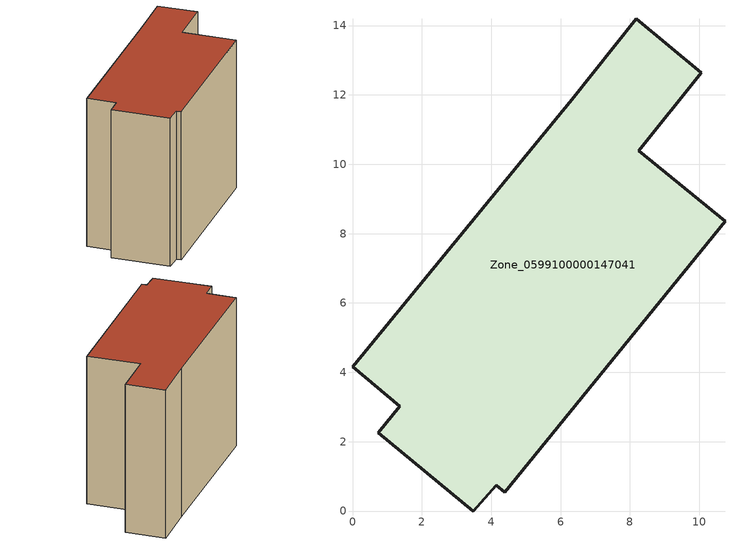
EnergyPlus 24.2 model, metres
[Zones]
Zone_0599100000147041
 floor ground (C_G): 8.25,10.39 10.74,8.35 4.39,0.54 4.14,0.74 3.48,0 0.74,2.26 1.36,3.02 0,4.16 6.32,11.86 8.18,14.19 10.05,12.64 z0
 wall outside (C_F): 1.36,3.02 0.74,2.26 3.48,0 4.14,0.74 4.39,0.54 10.74,8.35 8.25,10.39 10.05,12.64 8.18,14.19 6.32,11.86 0,4.16 1.36,3.02 z0:9.35
 roof outside (C_R): 8.18,14.19 6.32,11.86 0,4.16 1.36,3.02 0.74,2.26 3.48,0 4.14,0.74 4.39,0.54 10.74,8.35 8.25,10.39 10.05,12.64 z9.35
[BUILDING]
Pand.0599100000147041: North Axis=0; Terrain=City; Loads Convergence Tolerance Value=0.04; Temperature Convergence Tolerance Value=0.4; Solar Distribution=FullExterior; Maximum Number of Warmup Days=25; Minimum Number of Warmup Days=1
[Site:Location]
Rotterdam.The.Hague.AP_ZH_NLD Design_Conditions: Latitude=51.96; Longitude=4.45; Time Zone=1; Elevation=-4.5
[SITE:GROUNDTEMPERATURE:BUILDINGSURFACE]
18, 18, 18, 18, 18, 18, 18, 18, 18, 18, 18, 18
[MATERIAL] Thermal Absorptance=0.9; Solar Absorptance=0.7; Visible Absorptance=0.7
Name | Roughness | Thickness | Conductivity | Density | Specific Heat
G.TI.1946 | MediumSmooth | 0.15 | 1 | 540 | 1210
F.TI.1946 | Rough | 0.3 | 0.857143 | 1920 | 840
R.TI.1946 | MediumRough | 0.2 | 0.1 | 1500 | 1000
[CONSTRUCTION]
C_G: G.TI.1946
C_F: F.TI.1946
C_R: R.TI.1946
[ZONE]
Zone_0599100000147041: Type=1; Multiplier=1; Ceiling Height=Autocalculate; Volume=Autocalculate; Floor Area=autocalculate; Part of Total Floor Area=Yes
[ZONEINFILTRATION:DESIGNFLOWRATE]
Infil_Zone_0599100000147041: Zone or ZoneList or Space or SpaceList=Zone_0599100000147041; Schedule=AlwaysOn; Design Flow Rate Calculation Method=Flow/Area; Flow Rate per Floor Area=0.003; Constant Term Coefficient=1; Temperature Term Coefficient=0; Velocity Term Coefficient=0; Velocity Squared Term Coefficient=0
[HVACTEMPLATE:ZONE:IDEALLOADSAIRSYSTEM]
Zone_0599100000147041: Maximum Heating Supply Air Temperature=50; Minimum Cooling Supply Air Temperature=13; Maximum Heating Supply Air Humidity Ratio=0.0156; Minimum Cooling Supply Air Humidity Ratio=0.0077; Heating Limit=NoLimit; Cooling Limit=NoLimit; Dehumidification Control Type=ConstantSensibleHeatRatio; Cooling Sensible Heat Ratio=0.7; Dehumidification Setpoint=60; Humidification Control Type=None; Humidification Setpoint=30; Outdoor Air Method=None; Outdoor Air Flow Rate per Person=0.00944; Outdoor Air Flow Rate per Zone Floor Area=0; Outdoor Air Flow Rate per Zone=0; Demand Controlled Ventilation Type=None; Outdoor Air Economizer Type=NoEconomizer; Heat Recovery Type=None; Sensible Heat Recovery Effectiveness=0.7; Latent Heat Recovery Effectiveness=0.65
[ZONECONTROL:THERMOSTAT]
ThermostatControl_Zone_0599100000147041: Zone or ZoneList=Zone_0599100000147041; Control Type Schedule=DualSetpointControlType; Control 1=Thermostat_Zone_0599100000147041; Temperature Difference Between Cutout And Setpoint=0
[THERMOSTATSETPOINT:DUALSETPOINT]
Thermostat_Zone_0599100000147041: Heating Setpoint Temperature Schedule=HeatingSetpoint_Zone_0599100000147041; Cooling Setpoint Temperature Schedule=CoolingSetpoint_Zone_0599100000147041
[SCHEDULE:COMPACT]
HeatingSetpoint_Zone_0599100000147041: Through: 12/31, For: AllDays, Until: 24:00, 21
CoolingSetpoint_Zone_0599100000147041: Through: 12/31, For: AllDays, Until: 24:00, 24
DualSetpointControlType: Through: 12/31, For: AllDays, Until: 24:00, 4
AlwaysOn: Through: 12/31, For: AllDays, Until: 24:00, 1
